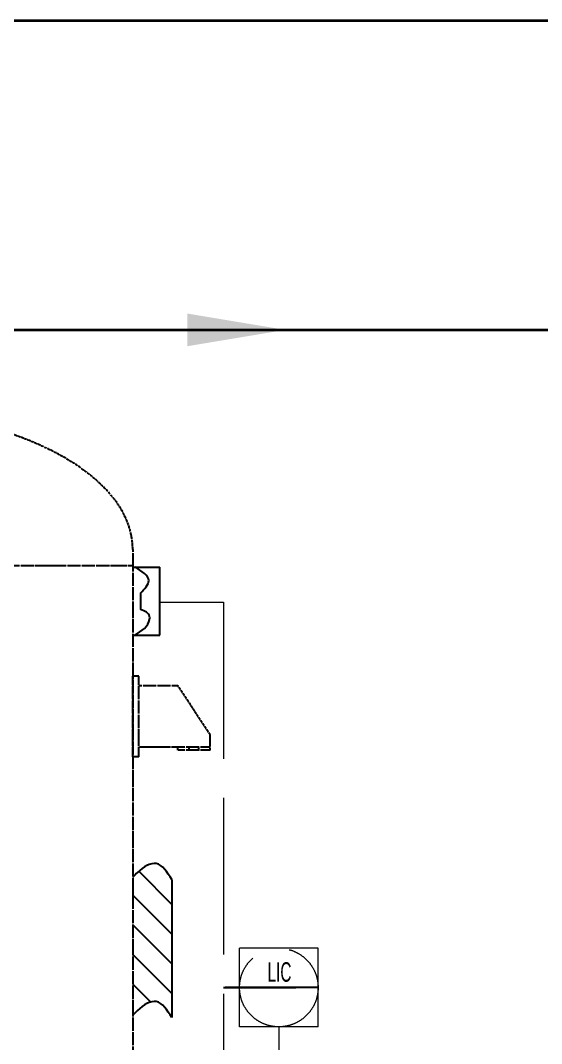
# Model space of a CAD drawing. Extents: x 1175813 to 1223918, y -298815 to -264839.
# Drawn here: x 1203432 to 1205429, y -276781 to -272861 of the extents above; entities that cross this region are included whole.
import ezdxf

# ---------------------------------------------------------------- set-up
doc = ezdxf.new("R2010")
doc.units = 0
for name, pattern in [('ACAD_ISO02W100', [15, 12, -3]), ('ACAD_ISO12W100', [21, 12, -3, 0, -3, 0, -3]), ('GEN7', [13.75, 9.75, -1.5, 1, -1.5])]:
    doc.linetypes.add(name, pattern=pattern)
for name, color, linetype in [('3', 1, 'Continuous'), ('7', 4, 'GEN7'), ('ZHIK', 6, 'Continuous')]:
    doc.layers.add(name, color=color, linetype=linetype)
for name, color, linetype, lineweight in [('中粗线', 4, 'Continuous', 35), ('双点划线', 3, 'ACAD_ISO12W100', 18), ('虚线', 6, 'ACAD_ISO02W100', 18)]:
    doc.layers.add(name, color=color, linetype=linetype, lineweight=lineweight)
doc.styles.add('HGCAD', font='HGCAD.SHX', dxfattribs={"width": 0.75, "bigfont": 'HGCADHZ.SHX'})

# ---------------------------------------------------------------- blocks, each defined once
blk = doc.blocks.new('剪头')
at = {"layer": '3'}
blk.add_solid([(250, 41.7), (250, -41.7), (0, 0)], dxfattribs=at)

msp = doc.modelspace()

# ---------------------------------------------------------------- linework, layer by layer
at = {"color": 6}
msp.add_line((1204572.9, -276566), (1204272, -276566), dxfattribs=at)
at = {"layer": '3'}
for p, q in [((1203885.2, -276120.7), (1204012, -276247.6)), ((1204012, -276152.3), (1204012, -276681.2)), ((1203862.3, -276211.6), (1203880.5, -276229.8)), ((1203880.5, -276229.8), (1204012, -276361.2)), ((1203862.3, -276325.2), (1203880.5, -276343.4)), ((1203880.5, -276343.4), (1204012, -276474.9)), ((1203862.3, -276438.9), (1203880.5, -276457.1)), ((1203880.5, -276457.1), (1204012, -276588.6)), ((1203862.3, -276552.6), (1203880.5, -276570.7)), ((1203880.5, -276570.7), (1203931.2, -276621.4)), ((1203862.3, -276666.2), (1203865.5, -276669.3))]:
    msp.add_line(p, q, dxfattribs=at)
for points in [[(1204012, -276152.3), (1203994.2, -276123.8), (1203959.9, -276068.8), (1203895.1, -276108.4), (1203868.1, -276137.6), (1203862.3, -276143.7)], [(1204012, -276681.2), (1203994.2, -276652.8), (1203959.9, -276597.7), (1203895.1, -276637.3), (1203868.1, -276666.5), (1203862.3, -276672.7)]]:
    msp.add_open_spline(points, degree=3, knots=[0, 0, 0, 0, 85.316509, 165.151837, 187.911587, 187.911587, 187.911587, 187.911587], dxfattribs=at)
at = {"layer": '7'}
for p, q in [((1203862.3, -274887.3), (1203862.3, -274948.9)), ((1203862.3, -274887.3), (1203862.3, -274948.9)), ((1201769.3, -274948.9), (1203862.3, -274948.9)), ((1203862.3, -274948.9), (1203862.3, -278260.6)), ((1203862.3, -275681.6), (1203862.3, -275372.5)), ((1203885.5, -275372.5), (1203862.3, -275372.5)), ((1203885.5, -275681.6), (1203885.5, -275372.5)), ((1204035.3, -275409.6), (1203885.5, -275409.6)), ((1204158.9, -275598.1), (1204035.3, -275409.6)), ((1204158.9, -275656.8), (1204158.9, -275598.1)), ((1204158.9, -275644.5), (1203885.5, -275644.5)), ((1204035.3, -275656.8), (1204035.3, -275644.5)), ((1204078.6, -275656.8), (1204078.6, -275644.5)), ((1204115.7, -275656.8), (1204115.7, -275644.5)), ((1203885.5, -275681.6), (1203862.3, -275681.6)), ((1204158.9, -275656.8), (1204035.3, -275656.8))]:
    msp.add_line(p, q, dxfattribs=at)
msp.add_ellipse((1202815.8, -274887.3), major_axis=(-1046.5, 0), ratio=0.508496, start_param=3.141593, end_param=6.283185, dxfattribs=at)
at = {"layer": 'ZHIK'}
for p, q in [((1203862.3, -274954.7), (1203966.8, -274954.7)), ((1203966.8, -275215.9), (1203966.8, -274954.7)), ((1203892.7, -275055.4), (1203892.7, -275117.2)), ((1203862.3, -275215.9), (1203966.8, -275215.9)), ((1204210.2, -276566), (1204487.2, -276566))]:
    msp.add_line(p, q, dxfattribs=at)
at = {"layer": 'ZHIK', "color": 6}
msp.add_line((1204272, -276566), (1204216.2, -276566), dxfattribs=at)
at = {"layer": 'ZHIK'}
msp.add_spline([(1203892.7, -275055.4), (1203923.7, -275006.6), (1203870.7, -274954.7)], degree=3, dxfattribs=at)
at = {"layer": 'ZHIK', "end_tangent": (-0.879154, -0.476538)}
msp.add_spline([(1203870.7, -275215.9), (1203927.2, -275155.3), (1203927.2, -275144.6), (1203892.7, -275117.2)], degree=3, dxfattribs=at)
at = {"layer": '中粗线', "color": 1, "ltscale": 40}
for p, q in [((1191233.2, -272860.6), (1207969.7, -272860.6)), ((1203377.7, -274046.2), (1212171.3, -274046.2))]:
    msp.add_line(p, q, dxfattribs=at)
at = {"layer": '虚线', "ltscale": 50}
for p, q in [((1203966.8, -275089.5), (1204210.2, -275089.5)), ((1204210.2, -275089.5), (1204210.2, -278042.4)), ((1204272, -276716.4), (1204272, -276415.5)), ((1204572.9, -276415.5), (1204272, -276415.5)), ((1204572.9, -276716.4), (1204572.9, -276415.5)), ((1204572.9, -276716.4), (1204272, -276716.4)), ((1204422.4, -276716.4), (1204422.4, -283102))]:
    msp.add_line(p, q, dxfattribs=at)
msp.add_circle((1204422.4, -276566), 150.5, dxfattribs=at)

# ---------------------------------------------------------------- block references
at = {"layer": '中粗线', "color": 1, "ltscale": 40, "xscale": 1.5, "yscale": 1.5, "zscale": 1.5, "rotation": 180}
msp.add_blockref('剪头', (1204447.2, -274046.2), dxfattribs=at)

# ---------------------------------------------------------------- texts
at = {"layer": '双点划线', "ltscale": 50, "style": 'HGCAD', "width": 0.6}
msp.add_text('LIC', height=75, dxfattribs=at).set_placement((1204379.1, -276543.8))

doc.saveas('drawing.dxf')
